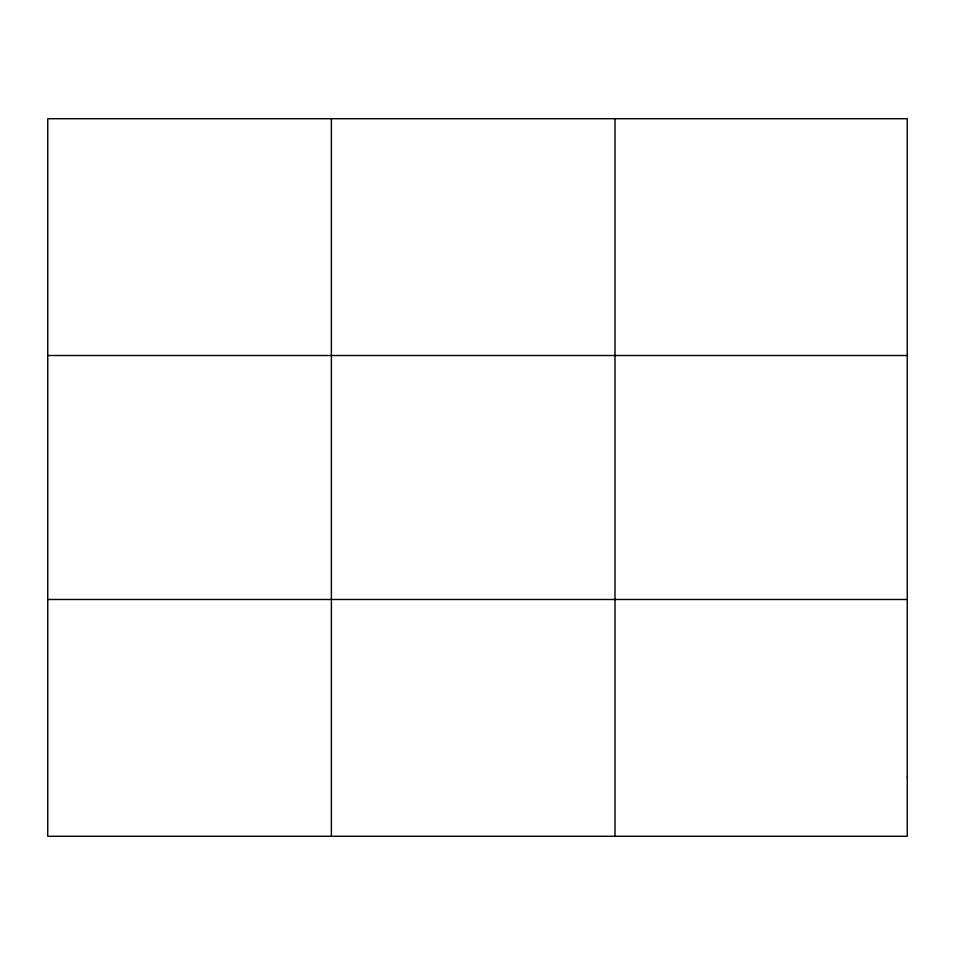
<?xml version="1.0" encoding="UTF-8"?>
<svg xmlns="http://www.w3.org/2000/svg" width="955" height="955" viewBox="0 0 955 955"><rect width="100%" height="100%" fill="white"/><g stroke="black" fill="none" stroke-linecap="round" stroke-linejoin="round"><path stroke-width="1.43" d="M331.385 836.282L331.385 118.718M615.02 836.282L615.02 118.718M47.75 355.511L907.25 355.511M47.75 599.489L907.25 599.489M907.25 777.084L907.25 836.282L47.75 836.282L47.75 118.718L907.25 118.718L907.25 777.084"/></g></svg>
